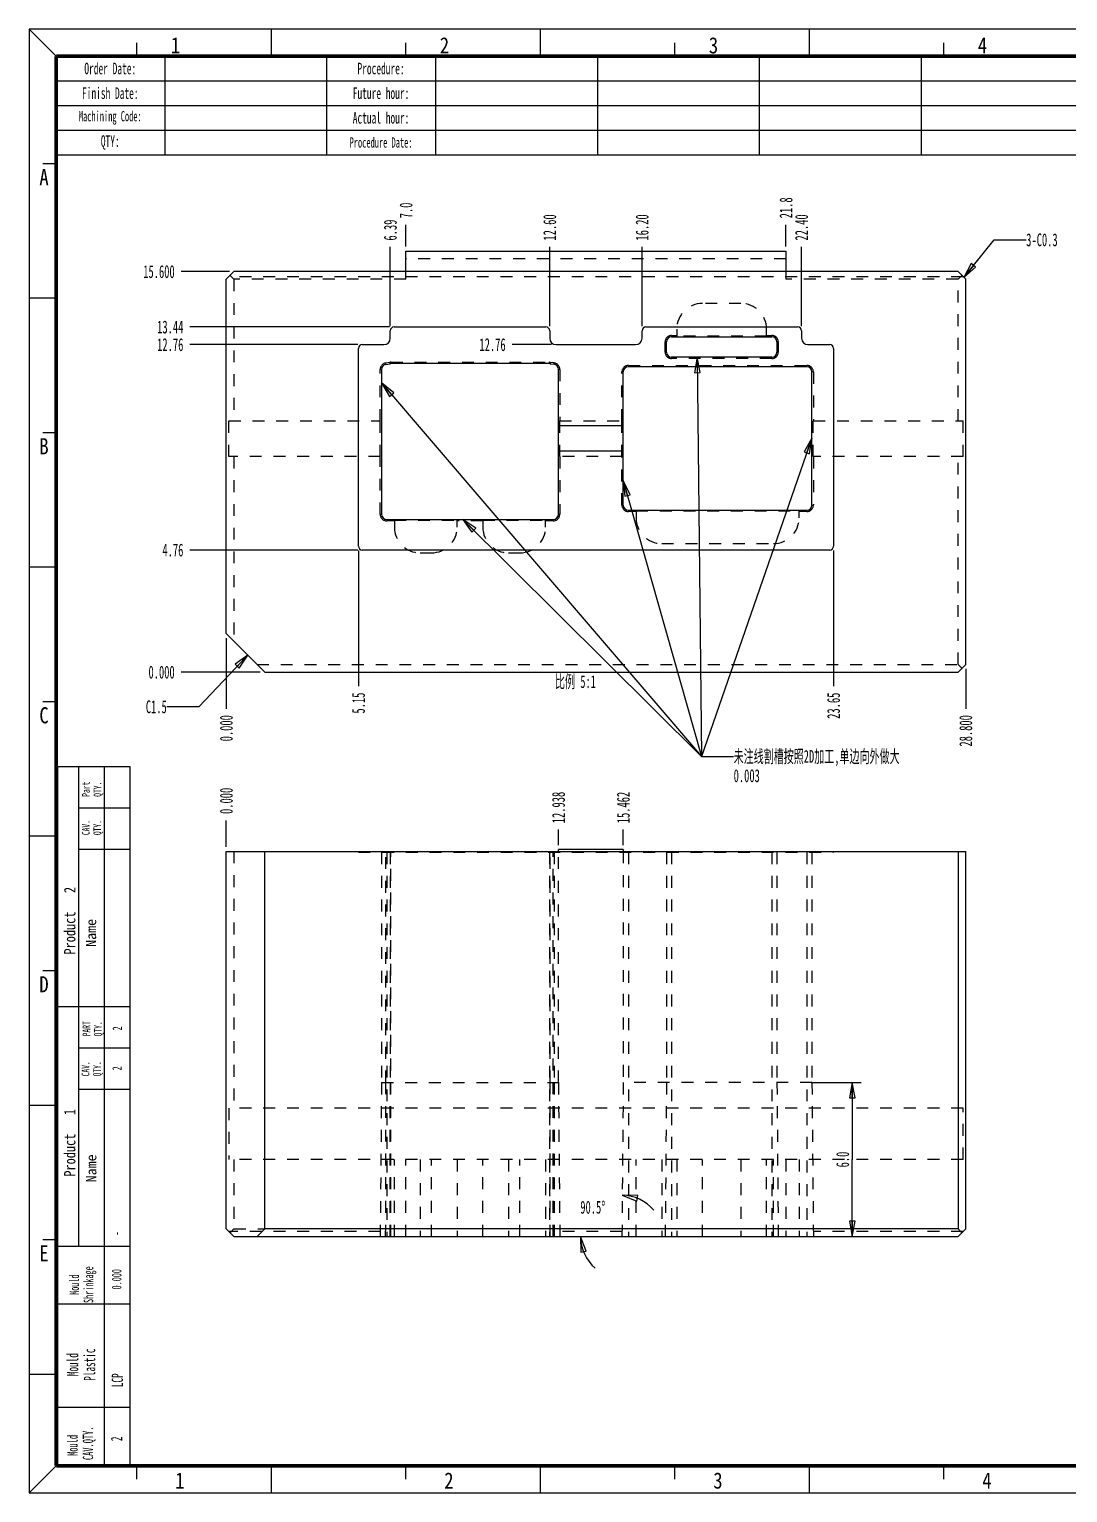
# Model space of a CAD drawing. Header units: millimetres. Extents: x 2.4 to 83.1, y 1.6 to 58.6.
# Drawn here: x 2.4 to 42.9, y 1.6 to 58.6 of the extents above; entities that cross this region are included whole.
import ezdxf

# ---------------------------------------------------------------- set-up
doc = ezdxf.new("R2010")
doc.units = ezdxf.units.MM
doc.header["$LTSCALE"] = 4.62
doc.linetypes.add('HIDDEN', pattern=[0.2, 0.1, -0.1])
doc.layers.get('0').update_dxf_attribs({"linetype": 'CONTINUOUS'})
for name, color, linetype in [('DEFAULT_2', 4, 'HIDDEN'), ('DIM', 7, 'CONTINUOUS'), ('NOTE', 7, 'CONTINUOUS')]:
    doc.layers.add(name, color=color, linetype=linetype)
doc.styles.get("Standard").update_dxf_attribs({"font": 'txt', "width": 0.6})
doc.styles.add('TEXTSTYLE_10', font='txt')
doc.styles.add('TEXTSTYLE_4', font='txt', dxfattribs={"width": 0.8})
doc.styles.add('TEXTSTYLE_5', font='txt', dxfattribs={"width": 0.85})
doc.dimstyles.new('DIMSTYLE_1', dxfattribs={"dimtxt": 0.5, "dimasz": 0.6, "dimexe": 1.75, "dimexo": 0.875, "dimtad": 0, "dimtih": 1, "dimtoh": 1, "dimdec": 3, "dimzin": 0, "dimdsep": 46, "dimtxsty": 'Standard', "dimblk": 'CLOSED', "dimblk1": 'CLOSED', "dimblk2": 'CLOSED', "dimcen": 0.09, "dimadec": 0, "dimazin": 0, "dimtp": 0.2, "dimtm": 0.2, "dimtfac": 1, "dimtdec": 3, "dimtofl": 0, "dimtmove": 0, "dimatfit": 3, "dimldrblk": 'CLOSED', "dimfxl": 0, "dimtolj": 1, "dimtzin": 0, "dimarcsym": 0})
doc.dimstyles.new('DIMSTYLE_2', dxfattribs={"dimtxt": 0.5, "dimasz": 0.6, "dimexe": 1.75, "dimexo": 0.875, "dimtad": 0, "dimtih": 1, "dimtoh": 1, "dimdec": 3, "dimzin": 0, "dimdsep": 46, "dimtxsty": 'Standard', "dimblk": 'CLOSED', "dimblk1": 'CLOSED', "dimblk2": 'CLOSED', "dimcen": 0.09, "dimadec": 0, "dimazin": 0, "dimtp": 0.1, "dimtm": 0.1, "dimtfac": 1, "dimtdec": 3, "dimtofl": 0, "dimtmove": 0, "dimatfit": 3, "dimldrblk": 'CLOSED', "dimfxl": 0, "dimtolj": 1, "dimtzin": 0, "dimarcsym": 0})
doc.dimstyles.new('DIMSTYLE_3', dxfattribs={"dimtxt": 0.5, "dimasz": 0.6, "dimexe": 1.75, "dimexo": 0.875, "dimtad": 0, "dimtih": 1, "dimtoh": 1, "dimdec": 1, "dimzin": 0, "dimdsep": 46, "dimtxsty": 'Standard', "dimblk": 'CLOSED', "dimblk1": 'CLOSED', "dimblk2": 'CLOSED', "dimcen": 0.09, "dimadec": 0, "dimazin": 0, "dimtp": 0.2, "dimtm": 0.2, "dimtfac": 1, "dimtdec": 1, "dimtofl": 0, "dimtmove": 0, "dimatfit": 3, "dimldrblk": 'CLOSED', "dimfxl": 0, "dimtolj": 1, "dimtzin": 0, "dimarcsym": 0})
doc.dimstyles.new('DIMSTYLE_4', dxfattribs={"dimtxt": 0.5, "dimasz": 0.6, "dimexe": 1.75, "dimexo": 0.875, "dimtad": 0, "dimtih": 1, "dimtoh": 1, "dimzin": 0, "dimdsep": 46, "dimtxsty": 'Standard', "dimblk": 'CLOSED', "dimblk1": 'CLOSED', "dimblk2": 'CLOSED', "dimcen": 0.09, "dimadec": 0, "dimazin": 0, "dimtp": 0.1, "dimtm": 0.1, "dimtfac": 1, "dimtofl": 0, "dimtmove": 0, "dimatfit": 3, "dimldrblk": 'CLOSED', "dimfxl": 0, "dimtolj": 1, "dimtzin": 0, "dimarcsym": 0})
doc.dimstyles.new('DIMSTYLE_5', dxfattribs={"dimtxt": 0.5, "dimasz": 0.6, "dimexe": 1.75, "dimexo": 0.875, "dimtad": 0, "dimtih": 1, "dimtoh": 1, "dimzin": 0, "dimdsep": 46, "dimtxsty": 'Standard', "dimblk": 'CLOSED', "dimblk1": 'CLOSED', "dimblk2": 'CLOSED', "dimcen": 0.09, "dimadec": 0, "dimazin": 0, "dimtp": 0.2, "dimtm": 0.2, "dimtfac": 1, "dimtofl": 0, "dimtmove": 0, "dimatfit": 3, "dimldrblk": 'CLOSED', "dimfxl": 0, "dimtolj": 1, "dimtzin": 0, "dimarcsym": 0})
doc.dimstyles.new('DIMSTYLE_7', dxfattribs={"dimtxt": 0.5, "dimasz": 0.6, "dimexe": 1.75, "dimexo": 0.875, "dimtad": 1, "dimdec": 1, "dimzin": 0, "dimdsep": 46, "dimtxsty": 'Standard', "dimblk": 'CLOSED', "dimblk1": 'CLOSED', "dimblk2": 'CLOSED', "dimcen": 0.09, "dimadec": 0, "dimazin": 0, "dimtp": 0.1, "dimtm": 0.1, "dimtfac": 1, "dimtdec": 1, "dimtofl": 0, "dimtmove": 0, "dimatfit": 3, "dimldrblk": 'CLOSED', "dimfxl": 0, "dimtolj": 1, "dimtzin": 0, "dimarcsym": 0})
doc.dimstyles.new('DIMSTYLE_9', dxfattribs={"dimtxt": 0.5, "dimasz": 0.6, "dimexe": 1.75, "dimexo": 0.875, "dimtad": 0, "dimtih": 1, "dimtoh": 1, "dimdec": 1, "dimzin": 0, "dimdsep": 46, "dimtxsty": 'Standard', "dimblk": 'CLOSED', "dimblk1": 'CLOSED', "dimblk2": 'CLOSED', "dimcen": 0.09, "dimadec": 0, "dimazin": 0, "dimtp": 0.5, "dimtm": 0.5, "dimtfac": 1, "dimtdec": 1, "dimtofl": 0, "dimtmove": 0, "dimatfit": 3, "dimldrblk": 'CLOSED', "dimfxl": 0, "dimtolj": 1, "dimtzin": 0, "dimarcsym": 0})
doc.dimstyles.get("Standard").update_dxf_attribs({"dimtxt": 0.5, "dimasz": 0.6, "dimexe": 1.75, "dimexo": 0.875, "dimtad": 1, "dimdec": 3, "dimzin": 0, "dimdsep": 46, "dimtxsty": 'Standard', "dimblk": 'CLOSED', "dimblk1": 'CLOSED', "dimblk2": 'CLOSED', "dimcen": 0.09, "dimadec": 0, "dimazin": 0, "dimtol": 1, "dimtp": 0.001, "dimtm": 0.001, "dimtfac": 1, "dimtdec": 3, "dimtofl": 0, "dimtmove": 0, "dimatfit": 3, "dimldrblk": 'CLOSED', "dimfxl": 0, "dimtolj": 1, "dimtzin": 0, "dimarcsym": 0})

# ---------------------------------------------------------------- blocks, each defined once
blk = doc.blocks.new('*D1')
at = {"layer": 'DIM', "color": 2, "linetype": 'Continuous'}
blk.add_line((38.914, 33.698), (38.914, 32.148), dxfattribs=at)
at = {"layer": 'DIM', "color": 2, "linetype": 'Continuous', "insert": (38.664, 31.898), "char_height": 0.5, "width": 1.8, "attachment_point": 3, "rotation": 90, "line_spacing_factor": 0.9}
blk.add_mtext('28.800', dxfattribs=at)
blk = doc.blocks.new('_CLOSED')
at = {"color": 0, "linetype": 'ByBlock'}
for p, q in [((0, 0), (-1, 0.183)), ((-1, 0.183), (-1, -0.183)), ((-1, -0.183), (0, 0)), ((-1, 0), (0, 0))]:
    blk.add_line(p, q, dxfattribs=at)
blk = doc.blocks.new('*D2')
at = {"layer": 'DIM', "color": 2, "linetype": 'Continuous'}
blk.add_line((10.114, 34.898), (10.114, 32.148), dxfattribs=at)
at = {"layer": 'DIM', "color": 2, "linetype": 'Continuous', "insert": (9.864, 31.898), "char_height": 0.5, "width": 1.5, "attachment_point": 3, "rotation": 90, "line_spacing_factor": 0.9}
blk.add_mtext('0.000', dxfattribs=at)
blk = doc.blocks.new('*D3')
at = {"layer": 'DIM', "color": 2, "linetype": 'Continuous'}
blk.add_line((10.239, 49.173), (8.355, 49.173), dxfattribs=at)
at = {"layer": 'DIM', "color": 2, "linetype": 'Continuous', "insert": (8.105, 49.423), "char_height": 0.5, "width": 1.8, "attachment_point": 3, "line_spacing_factor": 0.9}
blk.add_mtext('15.600', dxfattribs=at)
blk = doc.blocks.new('*D4')
at = {"layer": 'DIM', "color": 2, "linetype": 'Continuous'}
blk.add_line((11.439, 33.573), (8.355, 33.573), dxfattribs=at)
at = {"layer": 'DIM', "color": 2, "linetype": 'Continuous', "insert": (8.105, 33.823), "char_height": 0.5, "width": 1.5, "attachment_point": 3, "line_spacing_factor": 0.9}
blk.add_mtext('0.000', dxfattribs=at)
blk = doc.blocks.new('*D5')
at = {"layer": 'DIM', "color": 2, "linetype": 'Continuous'}
blk.add_line((17.114, 50.148), (17.114, 50.998), dxfattribs=at)
at = {"layer": 'DIM', "color": 2, "linetype": 'Continuous', "insert": (16.864, 51.248), "char_height": 0.5, "width": 0.9, "attachment_point": 1, "rotation": 90, "line_spacing_factor": 0.9}
blk.add_mtext('7.0', dxfattribs=at)
blk = doc.blocks.new('*D6')
at = {"layer": 'DIM', "color": 2, "linetype": 'Continuous'}
blk.add_line((31.914, 50.148), (31.914, 50.998), dxfattribs=at)
at = {"layer": 'DIM', "color": 2, "linetype": 'Continuous', "insert": (31.664, 51.248), "char_height": 0.5, "width": 1.2, "attachment_point": 1, "rotation": 90, "line_spacing_factor": 0.9}
blk.add_mtext('21.8', dxfattribs=at)
blk = doc.blocks.new('*D7')
at = {"layer": 'DIM', "color": 2, "linetype": 'Continuous'}
blk.add_line((15.263, 38.305), (15.263, 33.025), dxfattribs=at)
at = {"layer": 'DIM', "color": 2, "linetype": 'Continuous', "insert": (15.013, 32.775), "char_height": 0.5, "width": 1.2, "attachment_point": 3, "rotation": 90, "line_spacing_factor": 0.9}
blk.add_mtext('5.15', dxfattribs=at)
blk = doc.blocks.new('*D8')
at = {"layer": 'DIM', "color": 2, "linetype": 'Continuous'}
blk.add_line((33.765, 38.305), (33.765, 33.025), dxfattribs=at)
at = {"layer": 'DIM', "color": 2, "linetype": 'Continuous', "insert": (33.515, 32.775), "char_height": 0.5, "width": 1.5, "attachment_point": 3, "rotation": 90, "line_spacing_factor": 0.9}
blk.add_mtext('23.65', dxfattribs=at)
blk = doc.blocks.new('*D9')
at = {"layer": 'DIM', "color": 2, "linetype": 'Continuous'}
blk.add_line((16.502, 47.042), (16.502, 50.133), dxfattribs=at)
at = {"layer": 'DIM', "color": 2, "linetype": 'Continuous', "insert": (16.252, 50.383), "char_height": 0.5, "width": 1.2, "attachment_point": 1, "rotation": 90, "line_spacing_factor": 0.9}
blk.add_mtext('6.39', dxfattribs=at)
blk = doc.blocks.new('*D10')
at = {"layer": 'DIM', "color": 2, "linetype": 'Continuous'}
blk.add_line((22.711, 47.042), (22.711, 50.133), dxfattribs=at)
at = {"layer": 'DIM', "color": 2, "linetype": 'Continuous', "insert": (22.461, 50.383), "char_height": 0.5, "width": 1.5, "attachment_point": 1, "rotation": 90, "line_spacing_factor": 0.9}
blk.add_mtext('12.60', dxfattribs=at)
blk = doc.blocks.new('*D11')
at = {"layer": 'DIM', "color": 2, "linetype": 'Continuous'}
blk.add_line((26.309, 47.042), (26.309, 50.133), dxfattribs=at)
at = {"layer": 'DIM', "color": 2, "linetype": 'Continuous', "insert": (26.059, 50.383), "char_height": 0.5, "width": 1.5, "attachment_point": 1, "rotation": 90, "line_spacing_factor": 0.9}
blk.add_mtext('16.20', dxfattribs=at)
blk = doc.blocks.new('*D12')
at = {"layer": 'DIM', "color": 2, "linetype": 'Continuous'}
blk.add_line((32.519, 47.042), (32.519, 50.133), dxfattribs=at)
at = {"layer": 'DIM', "color": 2, "linetype": 'Continuous', "insert": (32.269, 50.383), "char_height": 0.5, "width": 1.5, "attachment_point": 1, "rotation": 90, "line_spacing_factor": 0.9}
blk.add_mtext('22.40', dxfattribs=at)
blk = doc.blocks.new('*D13')
at = {"layer": 'DIM', "color": 2, "linetype": 'Continuous'}
blk.add_line((15.238, 38.329), (8.694, 38.329), dxfattribs=at)
at = {"layer": 'DIM', "color": 2, "linetype": 'Continuous', "insert": (8.444, 38.579), "char_height": 0.5, "width": 1.2, "attachment_point": 3, "line_spacing_factor": 0.9}
blk.add_mtext('4.76', dxfattribs=at)
blk = doc.blocks.new('*D14')
at = {"layer": 'DIM', "color": 2, "linetype": 'Continuous'}
blk.add_line((15.238, 46.329), (8.694, 46.329), dxfattribs=at)
at = {"layer": 'DIM', "color": 2, "linetype": 'Continuous', "insert": (8.444, 46.579), "char_height": 0.5, "width": 1.5, "attachment_point": 3, "line_spacing_factor": 0.9}
blk.add_mtext('12.76', dxfattribs=at)
blk = doc.blocks.new('*D15')
at = {"layer": 'DIM', "color": 2, "linetype": 'Continuous'}
blk.add_line((16.477, 47.017), (8.694, 47.017), dxfattribs=at)
at = {"layer": 'DIM', "color": 2, "linetype": 'Continuous', "insert": (8.444, 47.267), "char_height": 0.5, "width": 1.5, "attachment_point": 3, "line_spacing_factor": 0.9}
blk.add_mtext('13.44', dxfattribs=at)
blk = doc.blocks.new('*D16')
at = {"layer": 'DIM', "color": 2, "linetype": 'Continuous'}
blk.add_line((22.787, 46.329), (21.246, 46.329), dxfattribs=at)
at = {"layer": 'DIM', "color": 2, "linetype": 'Continuous', "insert": (20.996, 46.579), "char_height": 0.5, "width": 1.5, "attachment_point": 3, "line_spacing_factor": 0.9}
blk.add_mtext('12.76', dxfattribs=at)
blk = doc.blocks.new('*D29')
at = {"layer": 'DIM', "color": 2, "linetype": 'Continuous'}
blk.add_line((10.114, 26.764), (10.114, 27.798), dxfattribs=at)
at = {"layer": 'DIM', "color": 2, "linetype": 'Continuous', "insert": (9.864, 28.048), "char_height": 0.5, "width": 1.5, "attachment_point": 1, "rotation": 90, "line_spacing_factor": 0.9}
blk.add_mtext('0.000', dxfattribs=at)
blk = doc.blocks.new('*D30')
at = {"layer": 'DIM', "color": 2, "linetype": 'Continuous'}
for p, q in [((32.901, 17.589), (34.845, 17.589)), ((34.495, 17.589), (34.495, 14.589)), ((34.495, 11.589), (34.495, 14.589))]:
    blk.add_line(p, q, dxfattribs=at)
at = {"layer": 'DIM', "color": 2, "linetype": 'Continuous', "xscale": 0.6, "yscale": 0.6, "zscale": 0.6}
for p, rotation in [((34.495, 17.589), 90), ((34.495, 11.589), 270)]:
    blk.add_blockref('_CLOSED', p, dxfattribs=dict(at, rotation=rotation))
at = {"layer": 'DIM', "color": 2, "linetype": 'Continuous', "insert": (33.87, 14.589), "char_height": 0.5, "width": 0.9, "attachment_point": 2, "rotation": 90, "line_spacing_factor": 0.9}
blk.add_mtext('6.0', dxfattribs=at)
blk = doc.blocks.new('*D31')
at = {"layer": 'DIM', "color": 2, "linetype": 'Continuous'}
for points in [[(26.147, 13.189), (25.537, 13.198), (26.105, 12.973), (26.147, 13.189)], [(24.134, 11.02), (23.915, 11.589), (23.918, 10.979), (24.134, 11.02)]]:
    blk.add_lwpolyline(points, dxfattribs=at)
for start, end in [(39.6267, 89.5), (180, 229.8733)]:
    blk.add_arc((25.523, 11.589), 1.608, start, end, dxfattribs=at)
at = {"layer": 'DIM', "color": 2, "linetype": 'Continuous', "insert": (24.391, 12.982), "char_height": 0.5, "width": 1.53333, "attachment_point": 2, "line_spacing_factor": 0.9}
blk.add_mtext('90.5\\Fgdt;{\\Fgdt;~}', dxfattribs=at)
blk = doc.blocks.new('*D33')
at = {"layer": 'DIM', "color": 2, "linetype": 'Continuous'}
blk.add_line((25.576, 26.834), (25.576, 27.438), dxfattribs=at)
at = {"layer": 'DIM', "color": 2, "linetype": 'Continuous', "insert": (25.326, 27.688), "char_height": 0.5, "width": 1.8, "attachment_point": 1, "rotation": 90, "line_spacing_factor": 0.9}
blk.add_mtext('15.462', dxfattribs=at)
blk = doc.blocks.new('*D34')
at = {"layer": 'DIM', "color": 2, "linetype": 'Continuous'}
blk.add_line((23.052, 26.834), (23.052, 27.438), dxfattribs=at)
at = {"layer": 'DIM', "color": 2, "linetype": 'Continuous', "insert": (22.802, 27.688), "char_height": 0.5, "width": 1.8, "attachment_point": 1, "rotation": 90, "line_spacing_factor": 0.9}
blk.add_mtext('12.938', dxfattribs=at)
blk = doc.blocks.new('*T36')
at = {"color": 0, "linetype": 'ByBlock', "lineweight": -2}
for p, q in [((0, 0), (78.594, 0)), ((0, 0), (0, -3.84)), ((4.24, 0), (4.24, -3.84)), ((10.546, 0), (10.546, -3.84)), ((14.786, 0), (14.786, -3.84)), ((21.092, 0), (21.092, -3.84)), ((27.398, 0), (27.398, -3.84)), ((33.704, 0), (33.704, -3.84)), ((40.01, 0), (40.01, -3.84)), ((46.316, 0), (46.316, -3.84)), ((52.622, 0), (52.622, -3.84)), ((58.928, 0), (58.928, -3.84)), ((65.234, 0), (65.234, -3.84)), ((78.594, 0), (78.594, -3.84)), ((0, -0.96), (65.234, -0.96)), ((0, -1.92), (65.234, -1.92)), ((0, -2.88), (65.234, -2.88)), ((0, -3.84), (78.594, -3.84))]:
    blk.add_line(p, q, dxfattribs=at)
at = {"color": 0, "linetype": 'Continuous', "char_height": 0.45, "width": 4.12, "attachment_point": 5, "line_spacing_factor": 0.9}
for s, insert in [('Order Date: ', (2.12, -0.48)), ('Procedure:', (12.666, -0.48))]:
    blk.add_mtext(s, dxfattribs=dict(at, insert=insert))
at = {"color": 0, "linetype": 'Continuous'}
for s, insert, char_height, width, attachment_point in [('  Remark:   ', (65.294, -0.06), 0.6, 13.24, 1), ('Finish Date:', (2.12, -1.44), 0.45, 4.12, 5), ('Future hour:', (12.666, -1.44), 0.45, 4.12, 5), ('Machining Code:', (2.12, -2.4), 0.4, 4.12, 5), ('Actual hour:', (12.666, -2.4), 0.45, 4.12, 5), ('QTY:', (2.12, -3.36), 0.45, 4.12, 5), ('Procedure Date:', (12.666, -3.36), 0.4, 4.12, 5)]:
    blk.add_mtext(s, dxfattribs=dict(at, insert=insert, char_height=char_height, width=width, attachment_point=attachment_point))
blk = doc.blocks.new('*T38')
at = {"color": 0, "linetype": 'ByBlock', "lineweight": -2}
for p, q in [((0, 0), (2.821, 0)), ((0, 0), (0, -27.195)), ((0.819, 0), (0.819, -18.69)), ((1.82, 0), (1.82, -27.195)), ((2.821, 0), (2.821, -27.195)), ((0.819, -1.61), (2.821, -1.61)), ((0.819, -3.22), (2.821, -3.22)), ((0, -9.345), (2.821, -9.345)), ((0.819, -10.955), (2.821, -10.955)), ((0.819, -12.565), (2.821, -12.565)), ((0, -18.69), (2.821, -18.69)), ((0, -20.93), (2.821, -20.93)), ((0, -24.955), (2.821, -24.955)), ((0, -27.195), (2.821, -27.195))]:
    blk.add_line(p, q, dxfattribs=at)

msp = doc.modelspace()

# ---------------------------------------------------------------- linework, layer by layer
at = {"color": 7, "linetype": 'Continuous'}
for p, q in [((3.4894, 57.5637), (2.4416, 58.6115)), ((2.4432, 58.6112), (2.4432, 1.6114)), ((83.0689, 58.6112), (2.4432, 58.6112)), ((11.8718, 57.5637), (11.8718, 58.6115)), ((22.3496, 57.5637), (22.3496, 58.6115)), ((32.8275, 57.5637), (32.8275, 58.6115)), ((6.6328, 57.5637), (6.6328, 58.0876)), ((17.1107, 57.5637), (17.1107, 58.0876)), ((27.5886, 57.5637), (27.5886, 58.0876)), ((38.0665, 57.5637), (38.0665, 58.0876)), ((3.4894, 53.3726), (2.9655, 53.3726)), ((17.1139, 49.1734), (17.1139, 49.9734)), ((17.1139, 49.9734), (31.9139, 49.9734)), ((31.9139, 49.9734), (31.9139, 49.1734)), ((10.4139, 49.1734), (10.1139, 48.8734)), ((38.6139, 49.1734), (10.4139, 49.1734)), ((38.9139, 48.8734), (38.6139, 49.1734)), ((10.1139, 35.0734), (10.1139, 48.8734)), ((38.9139, 33.8734), (38.9139, 48.8734)), ((3.4894, 48.1336), (2.4416, 48.1336)), ((16.502, 46.5793), (16.502, 46.8672)), ((16.6522, 47.0174), (22.5611, 47.0174)), ((22.7113, 46.8672), (22.7113, 46.5793)), ((26.3094, 46.5793), (26.3094, 46.8672)), ((26.4596, 47.0174), (32.3684, 47.0174)), ((32.5187, 46.8672), (32.5187, 46.5793)), ((15.2627, 38.4797), (15.2627, 46.1787)), ((15.4129, 46.3289), (16.2516, 46.3289)), ((22.9617, 46.3289), (26.059, 46.3289)), ((27.2608, 46.036), (27.2608, 46.436)), ((27.4608, 46.636), (31.3608, 46.636)), ((31.5608, 46.436), (31.5608, 46.036)), ((32.769, 46.3289), (33.6152, 46.3289)), ((33.7654, 46.1787), (33.7654, 38.4797)), ((31.3608, 45.836), (27.4608, 45.836)), ((16.1615, 45.3619), (16.1615, 39.719)), ((16.3305, 45.5597), (16.4922, 45.5853)), ((22.6979, 45.5878), (16.5236, 45.5878)), ((22.7266, 45.5857), (22.8802, 45.5635)), ((23.0518, 39.719), (23.0518, 45.3653)), ((25.5756, 40.0795), (25.5756, 45.2673)), ((32.7263, 45.4676), (25.7759, 45.4676)), ((32.9266, 40.0795), (32.9266, 45.2673)), ((3.4894, 42.8947), (2.9655, 42.8947)), ((23.0518, 43.1742), (25.5756, 43.1742)), ((25.5756, 42.1727), (23.0518, 42.1727)), ((16.3618, 39.5187), (22.8515, 39.5187)), ((25.7759, 39.8792), (32.7263, 39.8792)), ((33.6152, 38.3294), (15.4129, 38.3294)), ((3.4894, 37.6557), (2.4416, 37.6557)), ((10.1139, 35.0734), (11.6139, 33.5734)), ((38.6139, 33.5734), (38.9139, 33.8734)), ((11.6139, 33.5734), (38.6139, 33.5734)), ((3.4894, 32.4168), (2.9655, 32.4168)), ((3.4894, 27.1778), (2.4416, 27.1778)), ((10.1139, 11.8893), (10.1139, 26.5893)), ((10.1139, 26.5893), (38.9139, 26.5893)), ((11.6139, 11.8893), (11.6139, 26.5893)), ((23.0518, 26.5893), (23.0518, 26.659)), ((25.5756, 26.659), (23.0518, 26.659)), ((25.5756, 26.659), (25.5756, 26.5893)), ((38.6139, 26.5893), (38.6139, 11.8893)), ((38.9139, 11.8893), (38.9139, 26.5893)), ((3.4894, 21.9389), (2.9655, 21.9389)), ((3.4894, 16.6999), (2.4416, 16.6999)), ((3.4894, 11.461), (2.9655, 11.461)), ((10.4139, 11.5893), (10.1139, 11.8893)), ((10.4139, 11.5893), (38.6139, 11.5893)), ((11.6139, 11.8893), (11.3139, 11.5893)), ((38.6139, 11.8893), (11.6139, 11.8893)), ((38.6139, 11.8893), (38.7639, 11.7393)), ((38.6139, 11.5893), (38.9139, 11.8893)), ((3.4894, 6.2221), (2.4416, 6.2221)), ((3.4894, 2.6596), (2.4416, 1.6118)), ((6.6328, 2.1357), (6.6328, 2.6596)), ((11.8718, 1.6118), (11.8718, 2.6596)), ((17.1107, 2.1357), (17.1107, 2.6596)), ((22.3496, 1.6118), (22.3496, 2.6596)), ((27.5886, 2.1357), (27.5886, 2.6596)), ((32.8275, 1.6118), (32.8275, 2.6596)), ((38.0616, 2.1357), (38.0616, 2.6596)), ((2.4432, 1.6114), (83.0689, 1.6114))]:
    msp.add_line(p, q, dxfattribs=at)
at = {"color": 7, "linetype": 'Continuous', "const_width": 0.14}
for points in [[(3.4894, 57.5637), (3.4894, 2.6596)], [(82.0737, 57.5637), (3.4894, 57.5637)], [(3.4894, 2.6596), (82.0737, 2.6596)]]:
    msp.add_lwpolyline(points, dxfattribs=at)
at = {"color": 7, "linetype": 'Continuous'}
for centre, radius, start, end in [((16.6522, 46.8672), 0.1502, 90, 180), ((22.5611, 46.8672), 0.1502, 0, 90), ((26.4596, 46.8672), 0.1502, 90, 180), ((32.3684, 46.8672), 0.1502, 0, 90), ((15.4129, 46.1787), 0.1502, 90, 180), ((16.2516, 46.5793), 0.2504, 270, 360), ((22.9617, 46.5793), 0.2504, 180, 270), ((26.059, 46.5793), 0.2504, 270, 360), ((27.4608, 46.436), 0.2, 90, 180), ((31.3608, 46.436), 0.2, 0, 90), ((32.769, 46.5793), 0.2504, 180, 270), ((33.6152, 46.1787), 0.1502, 0, 90), ((27.4608, 46.036), 0.2, 180, 270), ((31.3608, 46.036), 0.2, 270, 360), ((16.3618, 45.3619), 0.2003, 99.00188, 180), ((16.5236, 45.3875), 0.2003, 90, 99.00188), ((22.6979, 45.3875), 0.2003, 81.76618, 90), ((22.8515, 45.3653), 0.2003, 0, 81.76618), ((25.7759, 45.2673), 0.2003, 90, 180), ((32.7263, 45.2673), 0.2003, 0, 90), ((25.7759, 40.0795), 0.2003, 180, 270), ((32.7263, 40.0795), 0.2003, 270, 360), ((16.3618, 39.719), 0.2003, 180, 270), ((22.8515, 39.719), 0.2003, 270, 360), ((15.4129, 38.4797), 0.1502, 180, 270), ((33.6152, 38.4797), 0.1502, 270, 360)]:
    msp.add_arc(centre, radius, start, end, dxfattribs=at)
at = {"layer": 'DEFAULT_2', "color": 4, "linetype": 'HIDDEN'}
for p, q in [((31.9139, 49.6734), (17.1139, 49.6734)), ((10.4139, 48.8734), (10.2639, 49.0234)), ((17.1139, 48.8734), (17.1139, 49.1734)), ((31.9139, 49.1734), (31.9139, 48.8734)), ((38.7639, 49.0234), (38.6139, 48.8734)), ((38.8139, 48.9734), (10.2139, 48.9734)), ((10.4139, 48.8734), (10.4139, 43.3547)), ((17.1139, 48.8734), (10.4139, 48.8734)), ((38.6139, 48.8734), (31.9139, 48.8734)), ((38.6139, 43.3547), (38.6139, 48.8734)), ((30.1608, 47.936), (28.6608, 47.936)), ((27.6608, 46.936), (27.6608, 46.6622)), ((31.1608, 46.6622), (31.1608, 46.936)), ((27.2084, 46.036), (27.2084, 46.436)), ((27.2608, 46.436), (27.2084, 46.436)), ((27.4608, 46.6883), (27.4608, 46.636)), ((27.4608, 46.6883), (27.6608, 46.6883)), ((31.1608, 46.6622), (27.6608, 46.6622)), ((31.1608, 46.6883), (31.3608, 46.6883)), ((31.3608, 46.636), (31.3608, 46.6883)), ((31.6131, 46.436), (31.5608, 46.436)), ((31.6131, 46.436), (31.6131, 46.036)), ((16.484, 45.637), (16.3223, 45.6114)), ((16.3223, 45.6114), (16.3305, 45.5597)), ((16.4922, 45.5853), (16.484, 45.637)), ((16.5236, 45.6402), (16.5236, 45.5878)), ((16.5236, 45.6402), (22.6979, 45.6402)), ((22.6979, 45.5878), (22.6979, 45.6402)), ((22.7341, 45.6376), (22.7266, 45.5857)), ((22.8877, 45.6153), (22.7341, 45.6376)), ((22.8802, 45.5635), (22.8877, 45.6153)), ((27.2084, 46.036), (27.2608, 46.036)), ((27.4608, 45.836), (27.4608, 45.7836)), ((31.3608, 45.7836), (27.4608, 45.7836)), ((31.3608, 45.7836), (31.3608, 45.836)), ((31.5608, 46.036), (31.6131, 46.036)), ((16.1092, 43.3547), (16.1092, 45.3619)), ((16.1615, 45.3619), (16.1092, 45.3619)), ((23.1042, 45.3653), (23.0518, 45.3653)), ((23.1042, 45.3653), (23.1042, 43.3547)), ((25.5233, 43.3547), (25.5233, 45.2673)), ((25.5756, 45.2673), (25.5233, 45.2673)), ((25.7759, 45.52), (25.7759, 45.4676)), ((25.7759, 45.52), (32.7263, 45.52)), ((32.7263, 45.4676), (32.7263, 45.52)), ((32.979, 45.2673), (32.9266, 45.2673)), ((32.979, 45.2673), (32.979, 43.3547)), ((10.2139, 41.9684), (10.2139, 43.3547)), ((10.2139, 43.3547), (16.1109, 43.3547)), ((16.1109, 41.9684), (16.1109, 43.3547)), ((23.1025, 41.9684), (23.1025, 43.3547)), ((23.1025, 43.3547), (25.525, 43.3547)), ((25.525, 41.9684), (25.525, 43.3547)), ((32.9772, 43.3547), (38.8139, 43.3547)), ((32.9772, 41.9684), (32.9772, 43.3547)), ((38.8139, 41.9684), (38.8139, 43.3547)), ((16.1109, 41.9684), (10.2139, 41.9684)), ((10.4139, 41.9684), (10.4139, 34.7734)), ((16.1092, 39.719), (16.1092, 41.9684)), ((25.525, 41.9684), (23.1025, 41.9684)), ((23.1042, 41.9684), (23.1042, 39.719)), ((25.5233, 40.0795), (25.5233, 41.9684)), ((38.8139, 41.9684), (32.9772, 41.9684)), ((32.979, 41.9684), (32.979, 40.0795)), ((38.6139, 33.8734), (38.6139, 41.9684)), ((25.5233, 40.0795), (25.5756, 40.0795)), ((32.9266, 40.0795), (32.979, 40.0795)), ((16.1092, 39.719), (16.1615, 39.719)), ((16.3618, 39.5187), (16.3618, 39.4663)), ((16.6618, 39.4663), (16.3618, 39.4663)), ((16.6618, 39.4925), (16.6618, 39.2187)), ((16.6618, 39.4925), (19.1067, 39.4925)), ((19.1067, 39.2187), (19.1067, 39.4925)), ((20.1067, 39.4663), (19.1067, 39.4663)), ((20.1067, 39.4925), (20.1067, 39.2187)), ((20.1067, 39.4925), (22.5515, 39.4925)), ((22.5515, 39.2187), (22.5515, 39.4925)), ((22.8515, 39.4663), (22.5515, 39.4663)), ((22.8515, 39.4663), (22.8515, 39.5187)), ((23.0518, 39.719), (23.1042, 39.719)), ((25.7759, 39.8792), (25.7759, 39.8269)), ((26.0759, 39.8269), (25.7759, 39.8269)), ((26.0759, 39.8531), (32.4263, 39.8531)), ((26.0759, 39.8531), (26.0759, 39.5792)), ((32.4263, 39.5792), (32.4263, 39.8531)), ((32.7263, 39.8269), (32.4263, 39.8269)), ((32.7263, 39.8269), (32.7263, 39.8792)), ((17.6618, 38.2187), (18.1067, 38.2187)), ((21.1067, 38.2187), (21.5515, 38.2187)), ((27.0759, 38.5792), (31.4263, 38.5792)), ((11.3139, 33.8734), (38.6139, 33.8734)), ((38.7639, 33.7234), (38.6139, 33.8734)), ((10.4139, 26.5893), (10.4139, 16.5893)), ((15.2627, 26.5893), (15.2627, 26.5593)), ((15.2627, 26.5593), (33.7654, 26.5593)), ((15.4129, 26.5893), (15.4129, 26.5593)), ((16.1615, 26.5593), (16.1615, 17.5893)), ((16.2516, 26.5893), (16.2516, 26.5593)), ((16.3305, 17.5893), (16.3305, 26.5593)), ((16.3618, 26.5593), (16.3618, 11.5893)), ((16.4922, 26.5593), (16.4922, 17.5893)), ((16.502, 26.5893), (16.502, 26.5593)), ((16.5236, 11.5893), (16.5236, 26.5593)), ((16.6522, 26.5593), (16.6522, 26.5893)), ((22.5611, 26.5893), (22.5611, 26.5593)), ((22.6979, 26.5593), (22.6979, 11.5893)), ((22.7113, 26.5893), (22.7113, 26.5593)), ((22.7266, 17.5893), (22.7266, 26.5593)), ((22.8515, 11.5893), (22.8515, 26.5593)), ((22.8802, 26.5593), (22.8802, 17.5893)), ((22.9617, 26.5593), (22.9617, 26.5893)), ((23.0518, 17.5893), (23.0518, 26.5893)), ((25.5756, 26.5893), (25.5756, 17.5893)), ((25.7759, 26.5593), (25.7759, 11.5893)), ((26.059, 26.5893), (26.059, 26.5593)), ((26.3094, 26.5893), (26.3094, 26.5593)), ((26.4596, 26.5593), (26.4596, 26.5893)), ((27.2608, 26.5593), (27.2608, 17.5893)), ((27.4608, 26.5593), (27.4608, 11.5893)), ((31.3608, 26.5593), (31.3608, 11.5893)), ((31.5608, 26.5593), (31.5608, 17.5893)), ((32.3684, 26.5893), (32.3684, 26.5593)), ((32.5187, 26.5893), (32.5187, 26.5593)), ((32.7263, 26.5593), (32.7263, 11.5893)), ((32.769, 26.5593), (32.769, 26.5893)), ((32.9266, 26.5593), (32.9266, 17.5893)), ((33.6152, 26.5893), (33.6152, 26.5593)), ((33.7654, 26.5893), (33.7654, 26.5593)), ((16.1615, 17.5893), (16.1092, 11.5893)), ((16.1615, 17.5893), (23.0518, 17.5893)), ((16.3223, 11.5893), (16.3305, 17.5893)), ((16.4922, 17.5893), (16.484, 11.5893)), ((22.7341, 11.5893), (22.7266, 17.5893)), ((22.8802, 17.5893), (22.8877, 11.5893)), ((23.0518, 17.5893), (23.1042, 11.5893)), ((25.5756, 17.5893), (25.5233, 11.5893)), ((32.9266, 17.5893), (25.5756, 17.5893)), ((27.2608, 17.5893), (27.2084, 11.5893)), ((31.5608, 17.5893), (31.6131, 11.5893)), ((32.9266, 17.5893), (32.979, 11.5893)), ((10.2139, 16.5893), (10.2139, 14.5893)), ((38.8139, 16.5893), (10.2139, 16.5893)), ((38.8139, 14.5893), (38.8139, 16.5893)), ((38.8139, 14.5893), (10.2139, 14.5893)), ((10.4139, 14.5893), (10.4139, 11.8893)), ((16.6618, 11.5893), (16.6618, 14.5893)), ((17.1139, 11.5893), (17.1139, 14.5893)), ((17.6618, 14.5893), (17.6618, 11.5893)), ((18.1067, 11.5893), (18.1067, 14.5893)), ((19.1067, 14.5893), (19.1067, 11.5893)), ((20.1067, 11.5893), (20.1067, 14.5893)), ((21.1067, 14.5893), (21.1067, 11.5893)), ((21.5515, 11.5893), (21.5515, 14.5893)), ((22.5515, 14.5893), (22.5515, 11.5893)), ((26.0759, 11.5893), (26.0759, 14.5893)), ((27.0759, 14.5893), (27.0759, 11.5893)), ((27.6608, 14.5893), (27.6608, 11.5893)), ((28.6608, 11.5893), (28.6608, 14.5893)), ((30.1608, 14.5893), (30.1608, 11.5893)), ((31.1608, 11.5893), (31.1608, 14.5893)), ((31.4263, 11.5893), (31.4263, 14.5893)), ((31.9139, 14.5893), (31.9139, 11.5893)), ((32.4263, 14.5893), (32.4263, 11.5893)), ((16.1109, 11.7893), (10.2139, 11.7893)), ((10.4139, 11.8893), (10.2639, 11.7393)), ((10.4139, 11.8893), (11.6139, 11.8893)), ((25.525, 11.7893), (23.1025, 11.7893)), ((38.8139, 11.7893), (32.9772, 11.7893))]:
    msp.add_line(p, q, dxfattribs=at)
for centre, radius, start, end in [((28.6608, 46.936), 1, 90, 180), ((30.1608, 46.936), 1, 0, 90), ((27.4608, 46.436), 0.2524, 90, 180), ((31.3608, 46.436), 0.2524, 0, 90), ((16.3618, 45.3619), 0.2527, 99.00188, 180), ((16.5236, 45.3875), 0.2527, 90, 99.00188), ((22.6979, 45.3875), 0.2527, 81.76618, 90), ((22.8515, 45.3653), 0.2527, 0, 81.76618), ((27.4608, 46.036), 0.2524, 180, 270), ((31.3608, 46.036), 0.2524, 270, 360), ((25.7759, 45.2673), 0.2527, 90, 180), ((32.7263, 45.2673), 0.2527, 0, 90), ((25.7759, 40.0795), 0.2527, 180, 270), ((32.7263, 40.0795), 0.2527, 270, 360), ((16.3618, 39.719), 0.2527, 180, 270), ((22.8515, 39.719), 0.2527, 270, 360), ((27.0759, 39.5792), 1, 180, 270), ((31.4263, 39.5792), 1, 270, 360), ((17.6618, 39.2187), 1, 180, 270), ((18.1067, 39.2187), 1, 270, 360), ((21.1067, 39.2187), 1, 180, 270), ((21.5515, 39.2187), 1, 270, 360)]:
    msp.add_arc(centre, radius, start, end, dxfattribs=at)

# ---------------------------------------------------------------- block references
for name, p in [('*T36', (3.4764, 57.5592)), ('*T38', (3.5375, 29.8996))]:
    msp.add_blockref(name, p)

# ---------------------------------------------------------------- texts
at = {"color": 7, "linetype": 'Continuous', "char_height": 0.6287, "width": 0.534373, "line_spacing_factor": 0.9, "style": 'TEXTSTYLE_5'}
for s, insert, attachment_point in [('1', (8.1344, 58.3013), 2), ('2', (18.6123, 58.3013), 2), ('3', (29.0902, 58.3013), 2), ('4', (39.5681, 58.3013), 2), ('A', (2.8337, 53.163), 1), ('B', (2.8337, 42.6851), 1), ('C', (2.8337, 32.2072), 1), ('D', (2.8337, 21.7293), 1), ('E', (2.8337, 11.2514), 1), ('1', (8.307, 2.4011), 2), ('2', (18.7849, 2.4011), 2), ('3', (29.2628, 2.4011), 2), ('4', (39.7407, 2.4011), 2)]:
    msp.add_mtext(s, dxfattribs=dict(at, insert=insert, attachment_point=attachment_point))
at = {"layer": 'NOTE', "color": 2, "linetype": 'Continuous', "char_height": 0.5, "line_spacing_factor": 0.9}
for s, insert, width, attachment_point in [('3-C0.3', (41.2698, 50.6613), 1.8, 1), ('比例 5:1', (24.5139, 33.4554), 1.8, 3), ('C1.5', (7.7974, 32.4736), 1.2, 3), ('未注线割槽按照2D加工,单边向外做大0.003', (29.8753, 30.5405), 6.9, 1)]:
    msp.add_mtext(s, dxfattribs=dict(at, insert=insert, width=width, attachment_point=attachment_point))
at = {"layer": 'NOTE', "color": 2, "linetype": 'Continuous', "attachment_point": 1, "rotation": 90, "line_spacing_factor": 0.9}
for s, insert, char_height, width in [('Part\\PQTY.', (4.4973, 28.7167), 0.3, 0.72), ('CAV.\\PQTY.', (4.4912, 27.223), 0.3, 0.72), ('PART\\PQTY.', (4.5155, 19.3877), 0.3, 0.72), ('2', (5.6861, 19.6149), 0.37, 0.222), ('CAV.\\PQTY.', (4.4832, 17.8285), 0.3, 0.72), ('2', (5.6748, 18.0585), 0.37, 0.222), ('-', (5.6501, 11.6323), 0.37, 0.222), ('  Mould\\PShrinkage', (4.009, 9.0019), 0.37, 1.998), ('0.000', (5.659, 9.5299), 0.37, 1.11), (' Mould\\PPlastic', (3.9083, 5.9717), 0.44, 1.848), ('LCP', (5.6515, 5.721), 0.44, 0.792), (' Mould\\PCAV.QTY.', (3.9267, 2.8841), 0.4, 1.92), ('2', (5.6233, 3.6212), 0.44, 0.264)]:
    msp.add_mtext(s, dxfattribs=dict(at, insert=insert, char_height=char_height, width=width))
for s, insert, char_height, width, style in [('Product   2', (3.7971, 22.5727), 0.44, 3.872, 'TEXTSTYLE_4'), ('Name', (4.6454, 22.872), 0.4, 1.6, 'TEXTSTYLE_10'), ('Product   1', (3.7971, 13.9214), 0.44, 3.872, 'TEXTSTYLE_4'), ('Name', (4.655, 13.7011), 0.4, 1.6, 'TEXTSTYLE_10')]:
    msp.add_mtext(s, dxfattribs=dict(at, insert=insert, char_height=char_height, width=width, style=style))

# ---------------------------------------------------------------- dimensions: what is measured, and where the dimension line sits
at = {"layer": 'DIM', "color": 2, "linetype": 'Continuous'}
for feature_location, offset, dtype, origin, dimstyle, picture, middle in [((31.9139, 50.1484), (0, 0.8497), 1, (10.1139, 49.9734), 'DIMSTYLE_3', '*D6', (31.9139, 51.8481)), ((17.1139, 50.1484), (0, 0.8497), 1, (10.1139, 49.9734), 'DIMSTYLE_3', '*D5', (17.1139, 51.6981)), ((22.7113, 47.0422), (0, 3.0907), 1, (10.1139, 46.8672), 'DIMSTYLE_5', '*D10', (22.7113, 51.1329)), ((26.3094, 47.0422), (0, 3.0907), 1, (10.1139, 46.5793), 'DIMSTYLE_5', '*D11', (26.3094, 51.1329)), ((32.5187, 47.0422), (0, 3.0907), 1, (10.1139, 46.8672), 'DIMSTYLE_5', '*D12', (32.5187, 51.1329)), ((16.502, 47.0422), (0, 3.0907), 1, (10.1139, 46.8672), 'DIMSTYLE_5', '*D9', (16.502, 50.9829)), ((10.2389, 49.1734), (-1.8836, 0), 0, (11.6139, 33.5734), 'DIMSTYLE_1', '*D3', (7.2053, 49.1734)), ((16.4772, 47.0174), (-7.7828, 0), 0, (16.6522, 33.5734), 'DIMSTYLE_5', '*D15', (7.6944, 47.0174)), ((15.2379, 46.3289), (-6.5435, 0), 0, (15.4129, 33.5734), 'DIMSTYLE_5', '*D14', (7.6944, 46.3289)), ((22.7867, 46.3289), (-1.5409, 0), 0, (22.9617, 33.5734), 'DIMSTYLE_5', '*D16', (20.2458, 46.3289)), ((15.2379, 38.3294), (-6.5435, 0), 0, (15.4129, 33.5734), 'DIMSTYLE_4', '*D13', (7.8444, 38.3294)), ((15.2627, 38.3047), (0, -5.2793), 1, (10.1139, 38.4797), 'DIMSTYLE_4', '*D7', (15.2627, 32.1754)), ((33.7654, 38.3047), (0, -5.2793), 1, (10.1139, 38.4797), 'DIMSTYLE_5', '*D8', (33.7654, 32.0254)), ((10.1138739262, 34.8984344787), (0, -2.7507950399), 1, (10.1138739262, 35.0734344787), 'DIMSTYLE_2', '*D2', (10.1138739262, 31.1476394388)), ((38.9139, 33.6984), (0, -1.5508), 1, (10.1139, 35.0734), 'DIMSTYLE_1', '*D1', (38.9139, 30.9976)), ((11.4388739262, 33.5734344787), (-3.0835837568, 0), 0, (11.6138739262, 33.5734344787), 'DIMSTYLE_2', '*D4', (7.3552901694, 33.5734344787)), ((10.1138739262, 26.7643368812), (0, 1.0338303415), 1, (10.1138739262, 26.5893368812), 'DIMSTYLE_2', '*D29', (10.1138739262, 28.7981672227)), ((25.5756, 26.834), (0, 0.6035), 1, (10.1139, 26.659), 'DIMSTYLE_1', '*D33', (25.5756, 28.5876)), ((23.0518, 26.834), (0, 0.6035), 1, (10.1139, 26.659), 'DIMSTYLE_1', '*D34', (23.0518, 28.5876))]:
    dim = msp.add_ordinate_dim(feature_location=feature_location, offset=offset, dtype=dtype, origin=origin, dimstyle=dimstyle, override={"dimtad": 1, "dimtih": 0, "dimtoh": 0}, dxfattribs=at)
    dim.commit()
    dim.dimension.update_dxf_attribs({"geometry": picture, "text_midpoint": middle})
dim = msp.add_linear_dim(base=(34.4947, 17.5893), p1=(38.6139, 11.5893), p2=(32.0263, 17.5893), angle=90, dimstyle='DIMSTYLE_7', dxfattribs=at)
dim.commit()
dim.dimension.update_dxf_attribs({"geometry": '*D30', "text_midpoint": (34.4947, 14.5893), "dimtype": 160})
dim = msp.add_angular_dim_2l(base=(24.390945, 12.731568), line1=((25.537147, 13.181549), (25.537006, 13.165466)), line2=((23.947063, 11.589337), (23.930979, 11.589337)), dimstyle='DIMSTYLE_9', dxfattribs=at)
dim.commit()
dim.dimension.update_dxf_attribs({"geometry": '*D31', "text_midpoint": (24.390945, 12.731568), "dimtype": 162})

# ---------------------------------------------------------------- leaders
at = {"layer": 'NOTE', "color": 2, "linetype": 'Continuous', "annotation_type": 0, "has_hookline": 1, "hookline_direction": 1}
for points, text_width in [([(38.8378, 48.9495), (40.0198, 50.4113), (41.2698, 50.4113)], 1.4561), ([(28.4564, 45.836), (28.6253, 30.2905), (29.8753, 30.2905)], 6.5817), ([(16.1615, 44.8392), (28.6253, 30.2905), (29.8753, 30.2905)], 6.5817), ([(32.9266, 42.6799), (28.6253, 30.2905), (29.8753, 30.2905)], 6.5817), ([(25.5756, 41.0312), (28.6253, 30.2905), (29.8753, 30.2905)], 6.5817), ([(19.3261, 39.5187), (28.6253, 30.2905), (29.8753, 30.2905)], 6.5817), ([(10.9486, 34.2387), (9.0474, 32.2236), (7.7974, 32.2236)], 0.8068)]:
    msp.add_leader(points, dimstyle='Standard', override={"dimtad": 0}, dxfattribs=dict(at, text_width=text_width))

doc.saveas('drawing.dxf')
